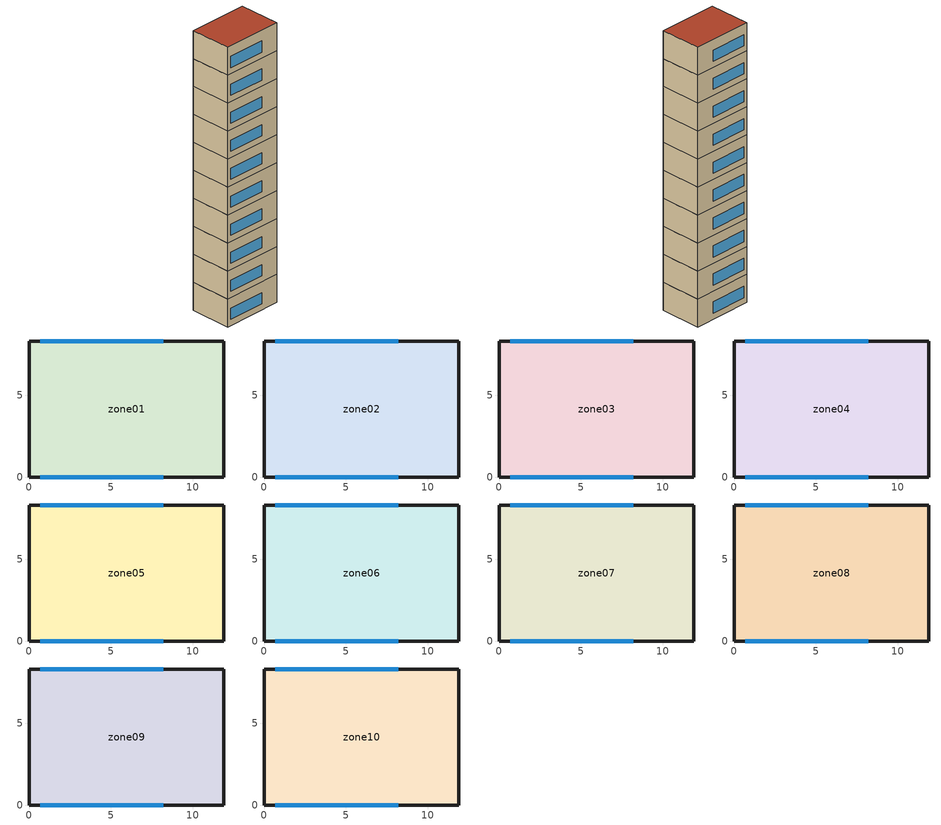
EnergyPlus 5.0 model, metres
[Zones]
zone01
 floor ground (GROUND_FLOOR): 0,0 0,8.3 11.9,8.3 11.9,0 z0
 wall outside (EXT_WALL): 11.9,0 11.9,8.3 0,8.3 0,0 11.9,0 z0:5.5
 window (EXT_WINDOW1): 0.7,0 8.2,0 / 8.2,8.3 0.7,8.3 z1.25:3.45
 ceiling to zone02 (ADJ_CEILING): 11.9,0 11.9,8.3 0,8.3 0,0 z5.5
zone02
 floor to zone01 (ADJ_CEILING): 0,0 0,8.3 11.9,8.3 11.9,0 z5.5
 wall outside (EXT_WALL): 11.9,0 11.9,8.3 0,8.3 0,0 11.9,0 z5.5:11
 window (EXT_WINDOW1): 0.7,0 8.2,0 / 8.2,8.3 0.7,8.3 z6.75:8.95
 ceiling to zone03 (ADJ_CEILING): 11.9,0 11.9,8.3 0,8.3 0,0 z11
zone03
 floor to zone02 (ADJ_CEILING): 0,0 0,8.3 11.9,8.3 11.9,0 z11
 wall outside (EXT_WALL): 11.9,0 11.9,8.3 0,8.3 0,0 11.9,0 z11:16.5
 window (EXT_WINDOW1): 0.7,0 8.2,0 / 8.2,8.3 0.7,8.3 z12.25:14.45
 ceiling to zone04 (ADJ_CEILING): 11.9,0 11.9,8.3 0,8.3 0,0 z16.5
zone04
 floor to zone03 (ADJ_CEILING): 0,0 0,8.3 11.9,8.3 11.9,0 z16.5
 wall outside (EXT_WALL): 11.9,0 11.9,8.3 0,8.3 0,0 11.9,0 z16.5:22
 window (EXT_WINDOW1): 0.7,0 8.2,0 / 8.2,8.3 0.7,8.3 z17.75:19.95
 ceiling to zone05 (ADJ_CEILING): 11.9,0 11.9,8.3 0,8.3 0,0 z22
zone05
 floor to zone04 (ADJ_CEILING): 0,0 0,8.3 11.9,8.3 11.9,0 z22
 wall outside (EXT_WALL): 11.9,0 11.9,8.3 0,8.3 0,0 11.9,0 z22:27.5
 window (EXT_WINDOW1): 0.7,0 8.2,0 / 8.2,8.3 0.7,8.3 z23.25:25.45
 ceiling to zone06 (ADJ_CEILING): 11.9,0 11.9,8.3 0,8.3 0,0 z27.5
zone06
 floor to zone05 (ADJ_CEILING): 0,0 0,8.3 11.9,8.3 11.9,0 z27.5
 wall outside (EXT_WALL): 11.9,0 11.9,8.3 0,8.3 0,0 11.9,0 z27.5:33
 window (EXT_WINDOW1): 0.7,0 8.2,0 / 8.2,8.3 0.7,8.3 z28.75:30.95
 ceiling to zone07 (ADJ_CEILING): 11.9,0 11.9,8.3 0,8.3 0,0 z33
zone07
 floor to zone06 (ADJ_CEILING): 0,0 0,8.3 11.9,8.3 11.9,0 z33
 wall outside (EXT_WALL): 11.9,0 11.9,8.3 0,8.3 0,0 11.9,0 z33:38.5
 window (EXT_WINDOW1): 0.7,0 8.2,0 / 8.2,8.3 0.7,8.3 z34.25:36.45
 ceiling to zone08 (ADJ_CEILING): 11.9,0 11.9,8.3 0,8.3 0,0 z38.5
zone08
 floor to zone07 (ADJ_CEILING): 0,0 0,8.3 11.9,8.3 11.9,0 z38.5
 wall outside (EXT_WALL): 11.9,0 11.9,8.3 0,8.3 0,0 11.9,0 z38.5:44
 window (EXT_WINDOW1): 0.7,0 8.2,0 / 8.2,8.3 0.7,8.3 z39.75:41.95
 ceiling to zone09 (ADJ_CEILING): 11.9,0 11.9,8.3 0,8.3 0,0 z44
zone09
 floor to zone08 (ADJ_CEILING): 0,0 0,8.3 11.9,8.3 11.9,0 z44
 wall outside (EXT_WALL): 11.9,0 11.9,8.3 0,8.3 0,0 11.9,0 z44:49.5
 window (EXT_WINDOW1): 0.7,0 8.2,0 / 8.2,8.3 0.7,8.3 z45.25:47.45
 ceiling to zone10 (ADJ_CEILING): 11.9,0 11.9,8.3 0,8.3 0,0 z49.5
zone10
 floor to zone09 (ADJ_CEILING): 0,0 0,8.3 11.9,8.3 11.9,0 z49.5
 wall outside (EXT_WALL): 11.9,0 11.9,8.3 0,8.3 0,0 11.9,0 z49.5:55
 window (EXT_WINDOW1): 0.7,0 8.2,0 / 8.2,8.3 0.7,8.3 z50.75:52.95
 roof outside (EXT_ROOF): 11.9,0 11.9,8.3 0,8.3 0,0 z55
[Building]
TRNSYS18: North Axis {deg}=0; Terrain=City; Loads Convergence Tolerance Value=0; Temperature Convergence Tolerance Value {deltaC}=0; Solar Distribution=FullInteriorAndExterior; Maximum Number of Warmup Days=0
[Site:Location]
not used: Latitude {deg}=0; Longitude {deg}=0; Time Zone {hr}=0; Elevation {m}=0
[Construction]
GROUND_FLOOR; EXT_WALL; EXT_ROOF; ADJ_CEILING; EXT_WINDOW1: 
[WindowProperty:ShadingControl]
ESHADE=0; ISHADE=INPUT 1*MAX_ISHADE : SHADECNTRL=ISHADE_INTERNAL
[SurfaceProperty:OtherSideCoefficients]
BOUNDARY=IDENTICAL; BOUNDARY=INPUT 1*TBOUNDARY; BOUNDARY=INPUT 1*TBOUNDARY_2; BOUNDARY=INPUT 1*TBOUNDARY_3; BOUNDARY=INPUT 1*TGROUND; BOUNDARY=20; BOUNDARY=15
[Zone] Multiplier=1
zone01; zone02; zone03; zone04; zone05; zone06; zone07; zone08; zone09; zone10
